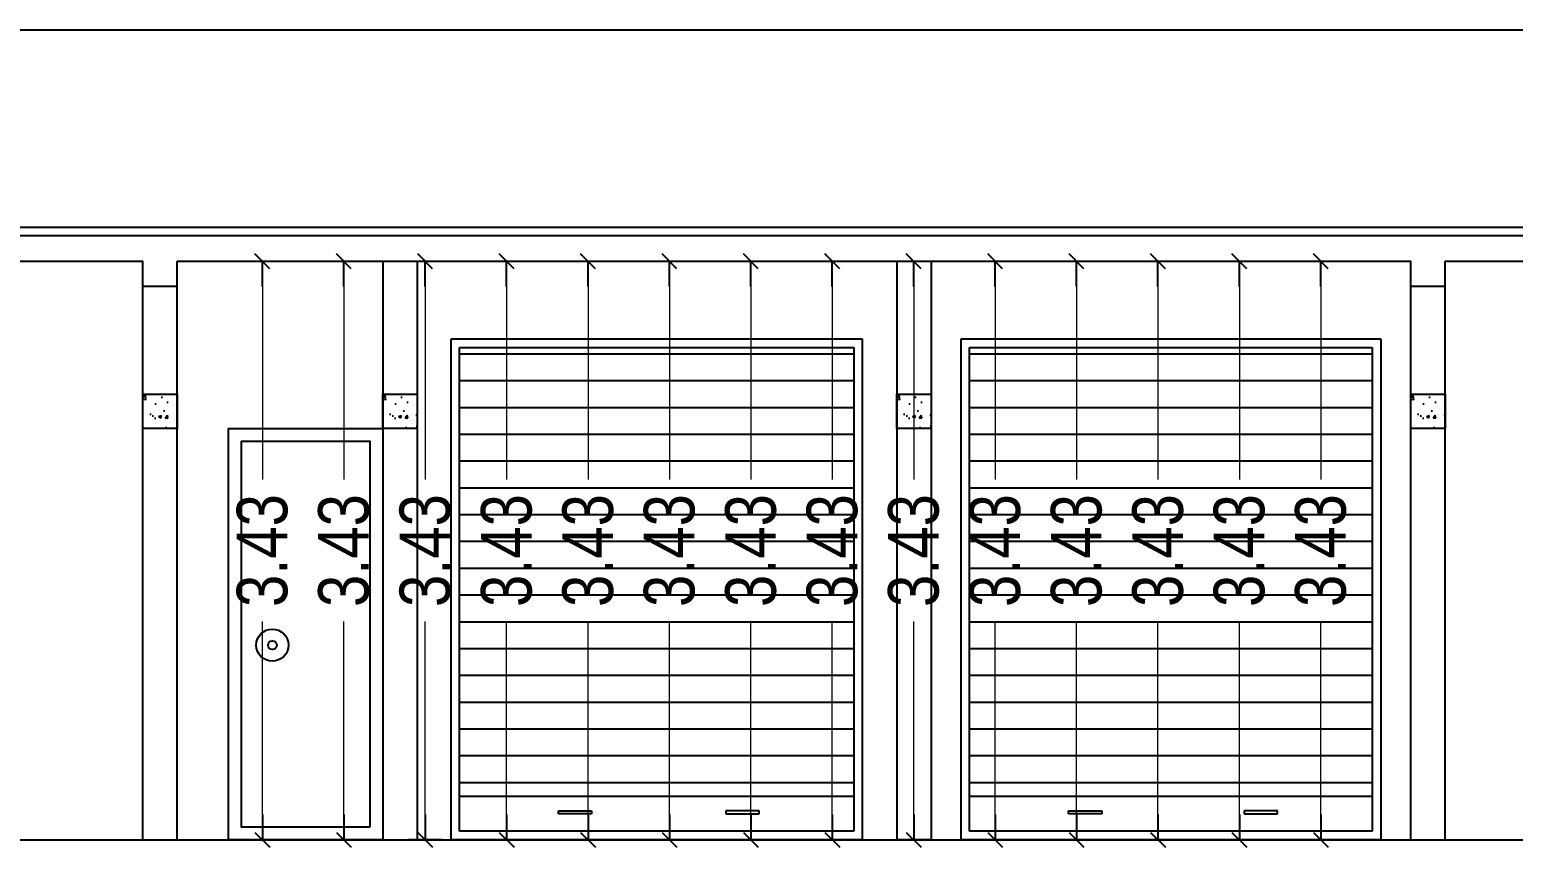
# Model space of a CAD drawing. Header units: metres. Extents: x 113306 to 118716, y -27251 to 0.
# Drawn here: x 118665.62 to 118674.42, y -26930.44 to -26925.59 of the extents above; entities that cross this region are included whole.
import ezdxf

# ---------------------------------------------------------------- set-up
doc = ezdxf.new("R2010")
doc.units = ezdxf.units.M
doc.header["$MEASUREMENT"] = 0
doc.header["$PDMODE"] = 35
for name, color, linetype in [('BLK_1_FLR_1_REGULAR_ROOM_1', 117, 'Continuous'), ('BLK_1_FLR_1_REGULAR_ROOM_10', 117, 'Continuous'), ('BLK_1_FLR_1_REGULAR_ROOM_11', 117, 'Continuous'), ('BLK_1_FLR_1_REGULAR_ROOM_12', 117, 'Continuous'), ('BLK_1_FLR_1_REGULAR_ROOM_13', 117, 'Continuous'), ('BLK_1_FLR_1_REGULAR_ROOM_14', 117, 'Continuous'), ('BLK_1_FLR_1_REGULAR_ROOM_2', 117, 'Continuous'), ('BLK_1_FLR_1_REGULAR_ROOM_3', 117, 'Continuous'), ('BLK_1_FLR_1_REGULAR_ROOM_4', 117, 'Continuous'), ('BLK_1_FLR_1_REGULAR_ROOM_5', 117, 'Continuous'), ('BLK_1_FLR_1_REGULAR_ROOM_6', 117, 'Continuous'), ('BLK_1_FLR_1_REGULAR_ROOM_7', 117, 'Continuous'), ('BLK_1_FLR_1_REGULAR_ROOM_8', 117, 'Continuous'), ('BLK_1_FLR_1_REGULAR_ROOM_9', 117, 'Continuous')]:
    doc.layers.add(name, color=color, linetype=linetype)
doc.styles.add('Arial', font='swissc.ttf')
doc.dimstyles.new('FLOOR DIM BUILDING DIM', dxfattribs={"dimtxt": 0.4, "dimasz": 0.025, "dimexe": 0.075, "dimexo": 0.3, "dimgap": 0.09, "dimtad": 0, "dimzin": 3, "dimdsep": 46, "dimtxsty": 'Arial', "dimblk": 'JM1', "dimcen": -0.09, "dimse1": 1, "dimse2": 1, "dimclrd": 5, "dimclre": 250, "dimclrt": 1, "dimazin": 0, "dimtfac": 0.65, "dimtix": 1, "dimtofl": 0, "dimtmove": 0, "dimatfit": 2, "dimfxl": 0, "dimfrac": 1, "dimtolj": 1, "dimlwd": 18, "dimlwe": -1, "dimarcsym": 0})

# ---------------------------------------------------------------- blocks, each defined once
blk = doc.blocks.new('ETYKUYK')
at = {"ltscale": 1.5}
for points in [[(118535.0637, -26934.7287), (118534.1492, -26934.7287), (118534.1492, -26932.2903), (118535.0637, -26932.2903)], [(118534.9877, -26934.6527), (118534.2252, -26934.6527), (118534.2252, -26932.3663), (118534.9877, -26932.3663)]]:
    blk.add_lwpolyline(points, close=True, dxfattribs=at)
for radius in [0.0953, 0.0257]:
    blk.add_circle((118534.409, -26933.5743), radius, dxfattribs=at)
blk = doc.blocks.new('JM1')
at = {"color": 2}
for p, q in [((0, 2), (0, -2)), ((-3, 0), (0, 0)), ((-0.88, -0.88), (0.88, 0.88))]:
    blk.add_line(p, q, dxfattribs=at)
blk = doc.blocks.new('*D262')
at = {"layer": 'BLK_1_FLR_1_REGULAR_ROOM_1', "color": 5, "lineweight": 18, "ltscale": 1.5}
for p, q in [((118667.0003, -26927.0119), (118667.0003, -26928.2564)), ((118667.0003, -26930.3413), (118667.0003, -26929.0968))]:
    blk.add_line(p, q, dxfattribs=at)
at = {"layer": 'Defpoints', "color": 0, "ltscale": 1.5}
for p in [(118667.0003, -26926.9619), (118667.0003, -26926.9619), (118667.0003, -26930.3913)]:
    blk.add_point(p, dxfattribs=at)
at = {"layer": 'BLK_1_FLR_1_REGULAR_ROOM_1', "color": 5, "lineweight": 18, "ltscale": 1.5, "xscale": 0.05, "yscale": 0.05, "zscale": 0.05}
for p, rotation in [((118667.0003, -26926.9619), 90), ((118667.0003, -26930.3913), 270)]:
    blk.add_blockref('JM1', p, dxfattribs=dict(at, rotation=rotation))
at = {"layer": 'BLK_1_FLR_1_REGULAR_ROOM_1', "color": 1, "ltscale": 1.5, "insert": (118667.0003, -26928.6766), "char_height": 0.3, "attachment_point": 5, "rotation": 90, "style": 'Arial'}
blk.add_mtext('\\A1;3.43', dxfattribs=at)
blk = doc.blocks.new('*D263')
at = {"layer": 'BLK_1_FLR_1_REGULAR_ROOM_2', "color": 5, "lineweight": 18, "ltscale": 1.5}
for p, q in [((118667.4831, -26927.0119), (118667.4831, -26928.2564)), ((118667.4831, -26930.3413), (118667.4831, -26929.0968))]:
    blk.add_line(p, q, dxfattribs=at)
at = {"layer": 'Defpoints', "color": 0, "ltscale": 1.5}
for p in [(118667.4831, -26926.9619), (118667.4831, -26926.9619), (118667.4831, -26930.3913)]:
    blk.add_point(p, dxfattribs=at)
at = {"layer": 'BLK_1_FLR_1_REGULAR_ROOM_2', "color": 5, "lineweight": 18, "ltscale": 1.5, "xscale": 0.05, "yscale": 0.05, "zscale": 0.05}
for p, rotation in [((118667.4831, -26926.9619), 90), ((118667.4831, -26930.3913), 270)]:
    blk.add_blockref('JM1', p, dxfattribs=dict(at, rotation=rotation))
at = {"layer": 'BLK_1_FLR_1_REGULAR_ROOM_2', "color": 1, "ltscale": 1.5, "insert": (118667.4831, -26928.6766), "char_height": 0.3, "attachment_point": 5, "rotation": 90, "style": 'Arial'}
blk.add_mtext('\\A1;3.43', dxfattribs=at)
blk = doc.blocks.new('*D264')
at = {"layer": 'BLK_1_FLR_1_REGULAR_ROOM_3', "color": 5, "lineweight": 18, "ltscale": 1.5}
for p, q in [((118667.9658, -26927.0119), (118667.9658, -26928.2564)), ((118667.9658, -26930.3413), (118667.9658, -26929.0968))]:
    blk.add_line(p, q, dxfattribs=at)
at = {"layer": 'Defpoints', "color": 0, "ltscale": 1.5}
for p in [(118667.9658, -26926.9619), (118667.9658, -26926.9619), (118667.9658, -26930.3913)]:
    blk.add_point(p, dxfattribs=at)
at = {"layer": 'BLK_1_FLR_1_REGULAR_ROOM_3', "color": 5, "lineweight": 18, "ltscale": 1.5, "xscale": 0.05, "yscale": 0.05, "zscale": 0.05}
for p, rotation in [((118667.9658, -26926.9619), 90), ((118667.9658, -26930.3913), 270)]:
    blk.add_blockref('JM1', p, dxfattribs=dict(at, rotation=rotation))
at = {"layer": 'BLK_1_FLR_1_REGULAR_ROOM_3', "color": 1, "ltscale": 1.5, "insert": (118667.9658, -26928.6766), "char_height": 0.3, "attachment_point": 5, "rotation": 90, "style": 'Arial'}
blk.add_mtext('\\A1;3.43', dxfattribs=at)
blk = doc.blocks.new('*D265')
at = {"layer": 'BLK_1_FLR_1_REGULAR_ROOM_4', "color": 5, "lineweight": 18, "ltscale": 1.5}
for p, q in [((118668.4486, -26927.0119), (118668.4486, -26928.2564)), ((118668.4486, -26930.3413), (118668.4486, -26929.0968))]:
    blk.add_line(p, q, dxfattribs=at)
at = {"layer": 'Defpoints', "color": 0, "ltscale": 1.5}
for p in [(118668.4486, -26926.9619), (118668.4486, -26926.9619), (118668.4486, -26930.3913)]:
    blk.add_point(p, dxfattribs=at)
at = {"layer": 'BLK_1_FLR_1_REGULAR_ROOM_4', "color": 5, "lineweight": 18, "ltscale": 1.5, "xscale": 0.05, "yscale": 0.05, "zscale": 0.05}
for p, rotation in [((118668.4486, -26926.9619), 90), ((118668.4486, -26930.3913), 270)]:
    blk.add_blockref('JM1', p, dxfattribs=dict(at, rotation=rotation))
at = {"layer": 'BLK_1_FLR_1_REGULAR_ROOM_4', "color": 1, "ltscale": 1.5, "insert": (118668.4486, -26928.6766), "char_height": 0.3, "attachment_point": 5, "rotation": 90, "style": 'Arial'}
blk.add_mtext('\\A1;3.43', dxfattribs=at)
blk = doc.blocks.new('*D266')
at = {"layer": 'BLK_1_FLR_1_REGULAR_ROOM_5', "color": 5, "lineweight": 18, "ltscale": 1.5}
for p, q in [((118668.9314, -26927.0119), (118668.9314, -26928.2564)), ((118668.9314, -26930.3413), (118668.9314, -26929.0968))]:
    blk.add_line(p, q, dxfattribs=at)
at = {"layer": 'Defpoints', "color": 0, "ltscale": 1.5}
for p in [(118668.9314, -26926.9619), (118668.9314, -26926.9619), (118668.9314, -26930.3913)]:
    blk.add_point(p, dxfattribs=at)
at = {"layer": 'BLK_1_FLR_1_REGULAR_ROOM_5', "color": 5, "lineweight": 18, "ltscale": 1.5, "xscale": 0.05, "yscale": 0.05, "zscale": 0.05}
for p, rotation in [((118668.9314, -26926.9619), 90), ((118668.9314, -26930.3913), 270)]:
    blk.add_blockref('JM1', p, dxfattribs=dict(at, rotation=rotation))
at = {"layer": 'BLK_1_FLR_1_REGULAR_ROOM_5', "color": 1, "ltscale": 1.5, "insert": (118668.9314, -26928.6766), "char_height": 0.3, "attachment_point": 5, "rotation": 90, "style": 'Arial'}
blk.add_mtext('\\A1;3.43', dxfattribs=at)
blk = doc.blocks.new('*D267')
at = {"layer": 'BLK_1_FLR_1_REGULAR_ROOM_6', "color": 5, "lineweight": 18, "ltscale": 1.5}
for p, q in [((118669.4142, -26927.0119), (118669.4142, -26928.2564)), ((118669.4142, -26930.3413), (118669.4142, -26929.0968))]:
    blk.add_line(p, q, dxfattribs=at)
at = {"layer": 'Defpoints', "color": 0, "ltscale": 1.5}
for p in [(118669.4142, -26926.9619), (118669.4142, -26926.9619), (118669.4142, -26930.3913)]:
    blk.add_point(p, dxfattribs=at)
at = {"layer": 'BLK_1_FLR_1_REGULAR_ROOM_6', "color": 5, "lineweight": 18, "ltscale": 1.5, "xscale": 0.05, "yscale": 0.05, "zscale": 0.05}
for p, rotation in [((118669.4142, -26926.9619), 90), ((118669.4142, -26930.3913), 270)]:
    blk.add_blockref('JM1', p, dxfattribs=dict(at, rotation=rotation))
at = {"layer": 'BLK_1_FLR_1_REGULAR_ROOM_6', "color": 1, "ltscale": 1.5, "insert": (118669.4142, -26928.6766), "char_height": 0.3, "attachment_point": 5, "rotation": 90, "style": 'Arial'}
blk.add_mtext('\\A1;3.43', dxfattribs=at)
blk = doc.blocks.new('*D268')
at = {"layer": 'BLK_1_FLR_1_REGULAR_ROOM_7', "color": 5, "lineweight": 18, "ltscale": 1.5}
for p, q in [((118669.897, -26927.0119), (118669.897, -26928.2564)), ((118669.897, -26930.3413), (118669.897, -26929.0968))]:
    blk.add_line(p, q, dxfattribs=at)
at = {"layer": 'Defpoints', "color": 0, "ltscale": 1.5}
for p in [(118669.897, -26926.9619), (118669.897, -26926.9619), (118669.897, -26930.3913)]:
    blk.add_point(p, dxfattribs=at)
at = {"layer": 'BLK_1_FLR_1_REGULAR_ROOM_7', "color": 5, "lineweight": 18, "ltscale": 1.5, "xscale": 0.05, "yscale": 0.05, "zscale": 0.05}
for p, rotation in [((118669.897, -26926.9619), 90), ((118669.897, -26930.3913), 270)]:
    blk.add_blockref('JM1', p, dxfattribs=dict(at, rotation=rotation))
at = {"layer": 'BLK_1_FLR_1_REGULAR_ROOM_7', "color": 1, "ltscale": 1.5, "insert": (118669.897, -26928.6766), "char_height": 0.3, "attachment_point": 5, "rotation": 90, "style": 'Arial'}
blk.add_mtext('\\A1;3.43', dxfattribs=at)
blk = doc.blocks.new('*D269')
at = {"layer": 'BLK_1_FLR_1_REGULAR_ROOM_8', "color": 5, "lineweight": 18, "ltscale": 1.5}
for p, q in [((118670.3797, -26927.0119), (118670.3797, -26928.2564)), ((118670.3797, -26930.3413), (118670.3797, -26929.0968))]:
    blk.add_line(p, q, dxfattribs=at)
at = {"layer": 'Defpoints', "color": 0, "ltscale": 1.5}
for p in [(118670.3797, -26926.9619), (118670.3797, -26926.9619), (118670.3797, -26930.3913)]:
    blk.add_point(p, dxfattribs=at)
at = {"layer": 'BLK_1_FLR_1_REGULAR_ROOM_8', "color": 5, "lineweight": 18, "ltscale": 1.5, "xscale": 0.05, "yscale": 0.05, "zscale": 0.05}
for p, rotation in [((118670.3797, -26926.9619), 90), ((118670.3797, -26930.3913), 270)]:
    blk.add_blockref('JM1', p, dxfattribs=dict(at, rotation=rotation))
at = {"layer": 'BLK_1_FLR_1_REGULAR_ROOM_8', "color": 1, "ltscale": 1.5, "insert": (118670.3797, -26928.6766), "char_height": 0.3, "attachment_point": 5, "rotation": 90, "style": 'Arial'}
blk.add_mtext('\\A1;3.43', dxfattribs=at)
blk = doc.blocks.new('*D270')
at = {"layer": 'BLK_1_FLR_1_REGULAR_ROOM_9', "color": 5, "lineweight": 18, "ltscale": 1.5}
for p, q in [((118670.8625, -26927.0119), (118670.8625, -26928.2564)), ((118670.8625, -26930.3413), (118670.8625, -26929.0968))]:
    blk.add_line(p, q, dxfattribs=at)
at = {"layer": 'Defpoints', "color": 0, "ltscale": 1.5}
for p in [(118670.8625, -26926.9619), (118670.8625, -26926.9619), (118670.8625, -26930.3913)]:
    blk.add_point(p, dxfattribs=at)
at = {"layer": 'BLK_1_FLR_1_REGULAR_ROOM_9', "color": 5, "lineweight": 18, "ltscale": 1.5, "xscale": 0.05, "yscale": 0.05, "zscale": 0.05}
for p, rotation in [((118670.8625, -26926.9619), 90), ((118670.8625, -26930.3913), 270)]:
    blk.add_blockref('JM1', p, dxfattribs=dict(at, rotation=rotation))
at = {"layer": 'BLK_1_FLR_1_REGULAR_ROOM_9', "color": 1, "ltscale": 1.5, "insert": (118670.8625, -26928.6766), "char_height": 0.3, "attachment_point": 5, "rotation": 90, "style": 'Arial'}
blk.add_mtext('\\A1;3.43', dxfattribs=at)
blk = doc.blocks.new('*D271')
at = {"layer": 'BLK_1_FLR_1_REGULAR_ROOM_10', "color": 5, "lineweight": 18, "ltscale": 1.5}
for p, q in [((118671.3453, -26927.0119), (118671.3453, -26928.2564)), ((118671.3453, -26930.3413), (118671.3453, -26929.0968))]:
    blk.add_line(p, q, dxfattribs=at)
at = {"layer": 'Defpoints', "color": 0, "ltscale": 1.5}
for p in [(118671.3453, -26926.9619), (118671.3453, -26926.9619), (118671.3453, -26930.3913)]:
    blk.add_point(p, dxfattribs=at)
at = {"layer": 'BLK_1_FLR_1_REGULAR_ROOM_10', "color": 5, "lineweight": 18, "ltscale": 1.5, "xscale": 0.05, "yscale": 0.05, "zscale": 0.05}
for p, rotation in [((118671.3453, -26926.9619), 90), ((118671.3453, -26930.3913), 270)]:
    blk.add_blockref('JM1', p, dxfattribs=dict(at, rotation=rotation))
at = {"layer": 'BLK_1_FLR_1_REGULAR_ROOM_10', "color": 1, "ltscale": 1.5, "insert": (118671.3453, -26928.6766), "char_height": 0.3, "attachment_point": 5, "rotation": 90, "style": 'Arial'}
blk.add_mtext('\\A1;3.43', dxfattribs=at)
blk = doc.blocks.new('*D272')
at = {"layer": 'BLK_1_FLR_1_REGULAR_ROOM_11', "color": 5, "lineweight": 18, "ltscale": 1.5}
for p, q in [((118671.8281, -26927.0119), (118671.8281, -26928.2564)), ((118671.8281, -26930.3413), (118671.8281, -26929.0968))]:
    blk.add_line(p, q, dxfattribs=at)
at = {"layer": 'Defpoints', "color": 0, "ltscale": 1.5}
for p in [(118671.8281, -26926.9619), (118671.8281, -26926.9619), (118671.8281, -26930.3913)]:
    blk.add_point(p, dxfattribs=at)
at = {"layer": 'BLK_1_FLR_1_REGULAR_ROOM_11', "color": 5, "lineweight": 18, "ltscale": 1.5, "xscale": 0.05, "yscale": 0.05, "zscale": 0.05}
for p, rotation in [((118671.8281, -26926.9619), 90), ((118671.8281, -26930.3913), 270)]:
    blk.add_blockref('JM1', p, dxfattribs=dict(at, rotation=rotation))
at = {"layer": 'BLK_1_FLR_1_REGULAR_ROOM_11', "color": 1, "ltscale": 1.5, "insert": (118671.8281, -26928.6766), "char_height": 0.3, "attachment_point": 5, "rotation": 90, "style": 'Arial'}
blk.add_mtext('\\A1;3.43', dxfattribs=at)
blk = doc.blocks.new('*D273')
at = {"layer": 'BLK_1_FLR_1_REGULAR_ROOM_12', "color": 5, "lineweight": 18, "ltscale": 1.5}
for p, q in [((118672.3109, -26927.0119), (118672.3109, -26928.2564)), ((118672.3109, -26930.3413), (118672.3109, -26929.0968))]:
    blk.add_line(p, q, dxfattribs=at)
at = {"layer": 'Defpoints', "color": 0, "ltscale": 1.5}
for p in [(118672.3109, -26926.9619), (118672.3109, -26926.9619), (118672.3109, -26930.3913)]:
    blk.add_point(p, dxfattribs=at)
at = {"layer": 'BLK_1_FLR_1_REGULAR_ROOM_12', "color": 5, "lineweight": 18, "ltscale": 1.5, "xscale": 0.05, "yscale": 0.05, "zscale": 0.05}
for p, rotation in [((118672.3109, -26926.9619), 90), ((118672.3109, -26930.3913), 270)]:
    blk.add_blockref('JM1', p, dxfattribs=dict(at, rotation=rotation))
at = {"layer": 'BLK_1_FLR_1_REGULAR_ROOM_12', "color": 1, "ltscale": 1.5, "insert": (118672.3109, -26928.6766), "char_height": 0.3, "attachment_point": 5, "rotation": 90, "style": 'Arial'}
blk.add_mtext('\\A1;3.43', dxfattribs=at)
blk = doc.blocks.new('*D274')
at = {"layer": 'BLK_1_FLR_1_REGULAR_ROOM_13', "color": 5, "lineweight": 18, "ltscale": 1.5}
for p, q in [((118672.7936, -26927.0119), (118672.7936, -26928.2564)), ((118672.7936, -26930.3413), (118672.7936, -26929.0968))]:
    blk.add_line(p, q, dxfattribs=at)
at = {"layer": 'Defpoints', "color": 0, "ltscale": 1.5}
for p in [(118672.7936, -26926.9619), (118672.7936, -26926.9619), (118672.7936, -26930.3913)]:
    blk.add_point(p, dxfattribs=at)
at = {"layer": 'BLK_1_FLR_1_REGULAR_ROOM_13', "color": 5, "lineweight": 18, "ltscale": 1.5, "xscale": 0.05, "yscale": 0.05, "zscale": 0.05}
for p, rotation in [((118672.7936, -26926.9619), 90), ((118672.7936, -26930.3913), 270)]:
    blk.add_blockref('JM1', p, dxfattribs=dict(at, rotation=rotation))
at = {"layer": 'BLK_1_FLR_1_REGULAR_ROOM_13', "color": 1, "ltscale": 1.5, "insert": (118672.7936, -26928.6766), "char_height": 0.3, "attachment_point": 5, "rotation": 90, "style": 'Arial'}
blk.add_mtext('\\A1;3.43', dxfattribs=at)
blk = doc.blocks.new('*D275')
at = {"layer": 'BLK_1_FLR_1_REGULAR_ROOM_14', "color": 5, "lineweight": 18, "ltscale": 1.5}
for p, q in [((118673.2764, -26927.0119), (118673.2764, -26928.2564)), ((118673.2764, -26930.3413), (118673.2764, -26929.0968))]:
    blk.add_line(p, q, dxfattribs=at)
at = {"layer": 'Defpoints', "color": 0, "ltscale": 1.5}
for p in [(118673.2764, -26926.9619), (118673.2764, -26926.9619), (118673.2764, -26930.3913)]:
    blk.add_point(p, dxfattribs=at)
at = {"layer": 'BLK_1_FLR_1_REGULAR_ROOM_14', "color": 5, "lineweight": 18, "ltscale": 1.5, "xscale": 0.05, "yscale": 0.05, "zscale": 0.05}
for p, rotation in [((118673.2764, -26926.9619), 90), ((118673.2764, -26930.3913), 270)]:
    blk.add_blockref('JM1', p, dxfattribs=dict(at, rotation=rotation))
at = {"layer": 'BLK_1_FLR_1_REGULAR_ROOM_14', "color": 1, "ltscale": 1.5, "insert": (118673.2764, -26928.6766), "char_height": 0.3, "attachment_point": 5, "rotation": 90, "style": 'Arial'}
blk.add_mtext('\\A1;3.43', dxfattribs=at)

msp = doc.modelspace()

# ---------------------------------------------------------------- hatches: boundary and pattern name
at = {"linetype": 'ByBlock'}
h = msp.add_hatch(dxfattribs=at)
h.set_pattern_fill('ANSI31', color=8, scale=1.27, angle=135, style=0)
h.set_pattern_definition([(180, (114.39625, 7.91927), (0, -0.15875), [])])
h.paths.add_polyline_path([(118668.17, -26927.4735), (118668.17, -26930.1321), (118670.5067, -26930.1321), (118670.5067, -26927.4735)])
h = msp.add_hatch(dxfattribs=at)
h.set_pattern_fill('ANSI31', color=8, scale=1.27, angle=135, style=0)
h.set_pattern_definition([(180, (117.42054, 7.91927), (0, -0.15875), [])])
h.paths.add_polyline_path([(118671.1942, -26927.4735), (118671.1942, -26930.1321), (118673.5809, -26930.1321), (118673.5809, -26927.4735)])
at = {"ltscale": 1.5}
h = msp.add_hatch(dxfattribs=at)
h.set_pattern_fill('AR-CONC', color=256, scale=0.0254)
h.set_pattern_definition([(50, (115289.76891, -25470.98277), (0.1821840864, -0.015939042), [0.01905, -0.20955]), (355, (115289.76891, -25470.98277), (-0.035242839, 0.191056802), [0.01524, -0.16764]), (100.4514445, (115289.7841, -25470.9841), (0.146941247, 0.175117758), [0.016190009, -0.178090096]), (46.1842, (115289.76891, -25470.93197), (0.271079298, -0.042041897), [0.028575, -0.314325]), (96.6356355, (115289.7915, -25470.93547), (0.237404134, 0.247426125), [0.024285027, -0.267135295]), (351.184164, (115289.7689, -25470.93197), (0.237404134, 0.247426124), [0.02286, -0.25146]), (21, (115289.79431, -25470.94467), (0.151614391, -0.102265198), [0.01905, -0.20955]), (326, (115289.79431, -25470.94467), (0.061802094, 0.184188111), [0.01524, -0.16764]), (71.451445, (115289.80695, -25470.9532), (0.213416484, 0.081922913), [0.016190008, -0.178090096]), (37.5, (115289.768913, -25470.98277), (0.0030886033, 0.0845550389), [0, -0.165608, 0, -0.17018, 0, -0.168275]), (7.5, (115289.76891, -25470.98277), (0.0668196625, 0.1001805748), [0, -0.097028, 0, -0.161798, 0, -0.064135]), (327.5, (115289.71227, -25470.98277), (0.1355908988, -0.0057289374), [0, -0.0635, 0, -0.19812, 0, -0.26289]), (317.5, (115289.68687, -25470.98277), (0.148129287, 0.0254266655), [0, -0.08255, 0, -0.131572, 0, -0.18669])])
h.paths.add_polyline_path([(118666.4948, -26927.7497), (118666.2916, -26927.7497), (118666.2916, -26927.9529), (118666.4948, -26927.9529)])
h = msp.add_hatch(dxfattribs=at)
h.set_pattern_fill('AR-CONC', color=256, scale=0.0254)
h.set_pattern_definition([(50, (115291.19131, -25470.98277), (0.1821840864, -0.015939042), [0.01905, -0.20955]), (355, (115291.19131, -25470.98277), (-0.035242839, 0.191056802), [0.01524, -0.16764]), (100.4514445, (115291.2065, -25470.9841), (0.146941247, 0.175117758), [0.016190009, -0.178090096]), (46.1842, (115291.19131, -25470.93197), (0.271079298, -0.042041897), [0.028575, -0.314325]), (96.6356355, (115291.2139, -25470.93547), (0.237404134, 0.247426125), [0.024285027, -0.267135295]), (351.184164, (115291.1913, -25470.93197), (0.237404134, 0.247426124), [0.02286, -0.25146]), (21, (115291.21671, -25470.94467), (0.151614391, -0.102265198), [0.01905, -0.20955]), (326, (115291.21671, -25470.94467), (0.061802094, 0.184188111), [0.01524, -0.16764]), (71.451445, (115291.22935, -25470.9532), (0.213416484, 0.081922913), [0.016190008, -0.178090096]), (37.5, (115291.191313, -25470.98277), (0.0030886033, 0.0845550389), [0, -0.165608, 0, -0.17018, 0, -0.168275]), (7.5, (115291.19131, -25470.98277), (0.0668196625, 0.1001805748), [0, -0.097028, 0, -0.161798, 0, -0.064135]), (327.5, (115291.13467, -25470.98277), (0.1355908988, -0.0057289374), [0, -0.0635, 0, -0.19812, 0, -0.26289]), (317.5, (115291.10927, -25470.98277), (0.148129287, 0.0254266655), [0, -0.08255, 0, -0.131572, 0, -0.18669])])
h.paths.add_polyline_path([(118667.9172, -26927.7497), (118667.714, -26927.7497), (118667.714, -26927.9529), (118667.9172, -26927.9529)])
h = msp.add_hatch(dxfattribs=at)
h.set_pattern_fill('AR-CONC', color=256, scale=0.0254)
h.set_pattern_definition([(50, (115294.23931, -25470.98277), (0.1821840864, -0.015939042), [0.01905, -0.20955]), (355, (115294.23931, -25470.98277), (-0.035242839, 0.191056802), [0.01524, -0.16764]), (100.4514445, (115294.2545, -25470.9841), (0.146941247, 0.175117758), [0.016190009, -0.178090096]), (46.1842, (115294.23931, -25470.93197), (0.271079298, -0.042041897), [0.028575, -0.314325]), (96.6356355, (115294.2619, -25470.93547), (0.237404134, 0.247426125), [0.024285027, -0.267135295]), (351.184164, (115294.2393, -25470.93197), (0.237404134, 0.247426124), [0.02286, -0.25146]), (21, (115294.26471, -25470.94467), (0.151614391, -0.102265198), [0.01905, -0.20955]), (326, (115294.26471, -25470.94467), (0.061802094, 0.184188111), [0.01524, -0.16764]), (71.451445, (115294.27735, -25470.9532), (0.213416484, 0.081922913), [0.016190008, -0.178090096]), (37.5, (115294.239313, -25470.98277), (0.0030886033, 0.0845550389), [0, -0.165608, 0, -0.17018, 0, -0.168275]), (7.5, (115294.23931, -25470.98277), (0.0668196625, 0.1001805748), [0, -0.097028, 0, -0.161798, 0, -0.064135]), (327.5, (115294.18267, -25470.98277), (0.1355908988, -0.0057289374), [0, -0.0635, 0, -0.19812, 0, -0.26289]), (317.5, (115294.15727, -25470.98277), (0.148129287, 0.0254266655), [0, -0.08255, 0, -0.131572, 0, -0.18669])])
h.paths.add_polyline_path([(118670.9652, -26927.7497), (118670.762, -26927.7497), (118670.762, -26927.9529), (118670.9652, -26927.9529)])
h = msp.add_hatch(dxfattribs=at)
h.set_pattern_fill('AR-CONC', color=256, scale=0.0254)
h.set_pattern_definition([(50, (115297.28731, -25470.98277), (0.1821840864, -0.015939042), [0.01905, -0.20955]), (355, (115297.28731, -25470.98277), (-0.035242839, 0.191056802), [0.01524, -0.16764]), (100.4514445, (115297.3025, -25470.9841), (0.146941247, 0.175117758), [0.016190009, -0.178090096]), (46.1842, (115297.28731, -25470.93197), (0.271079298, -0.042041897), [0.028575, -0.314325]), (96.6356355, (115297.3099, -25470.93547), (0.237404134, 0.247426125), [0.024285027, -0.267135295]), (351.184164, (115297.2873, -25470.93197), (0.237404134, 0.247426124), [0.02286, -0.25146]), (21, (115297.31271, -25470.94467), (0.151614391, -0.102265198), [0.01905, -0.20955]), (326, (115297.31271, -25470.94467), (0.061802094, 0.184188111), [0.01524, -0.16764]), (71.451445, (115297.32535, -25470.9532), (0.213416484, 0.081922913), [0.016190008, -0.178090096]), (37.5, (115297.287313, -25470.98277), (0.0030886033, 0.0845550389), [0, -0.165608, 0, -0.17018, 0, -0.168275]), (7.5, (115297.28731, -25470.98277), (0.0668196625, 0.1001805748), [0, -0.097028, 0, -0.161798, 0, -0.064135]), (327.5, (115297.23067, -25470.98277), (0.1355908988, -0.0057289374), [0, -0.0635, 0, -0.19812, 0, -0.26289]), (317.5, (115297.20527, -25470.98277), (0.148129287, 0.0254266655), [0, -0.08255, 0, -0.131572, 0, -0.18669])])
h.paths.add_polyline_path([(118674.0132, -26927.7497), (118673.81, -26927.7497), (118673.81, -26927.9529), (118674.0132, -26927.9529)])

# ---------------------------------------------------------------- linework, layer by layer
for p, q in [((118663.4976, -26925.5895), (118682.0425, -26925.5895)), ((118663.4976, -26926.8095), (118705.1796, -26926.8095)), ((118663.7008, -26926.7595), (118682.0425, -26926.7595)), ((118663.7008, -26926.9619), (118666.2916, -26926.9619)), ((118666.2916, -26930.3913), (118666.2916, -26926.9619)), ((118666.4948, -26930.3913), (118666.4948, -26926.9619)), ((118666.4948, -26926.9619), (118673.81, -26926.9619)), ((118667.714, -26926.9619), (118667.714, -26930.3913)), ((118667.9172, -26926.9619), (118667.9172, -26930.3913)), ((118670.762, -26926.9619), (118670.762, -26930.3913)), ((118670.9652, -26926.9619), (118670.9652, -26930.3913)), ((118673.81, -26930.3913), (118673.81, -26926.9619)), ((118674.0132, -26930.3913), (118674.0132, -26926.9619)), ((118674.0132, -26926.9619), (118682.0425, -26926.9619)), ((118666.2916, -26927.1095), (118666.4948, -26927.1095)), ((118673.81, -26927.1095), (118674.0132, -26927.1095)), ((118668.1192, -26927.4227), (118670.5575, -26927.4227)), ((118668.1192, -26930.3913), (118668.1192, -26927.4227)), ((118670.5575, -26927.4227), (118670.5575, -26930.3913)), ((118671.1434, -26927.4227), (118673.6317, -26927.4227)), ((118671.1434, -26930.3913), (118671.1434, -26927.4227)), ((118673.6317, -26927.4227), (118673.6317, -26930.3913)), ((118668.17, -26927.4735), (118670.5067, -26927.4735)), ((118668.17, -26930.3405), (118668.17, -26927.4735)), ((118670.5067, -26927.4735), (118670.5067, -26930.3405)), ((118671.1942, -26927.4735), (118673.5809, -26927.4735)), ((118671.1942, -26930.3405), (118671.1942, -26927.4735)), ((118673.5809, -26927.4735), (118673.5809, -26930.3405)), ((118668.17, -26930.1321), (118670.5067, -26930.1321)), ((118671.1942, -26930.1321), (118673.5809, -26930.1321)), ((118668.756, -26930.22), (118668.9528, -26930.22)), ((118668.756, -26930.2376), (118668.756, -26930.22)), ((118668.9528, -26930.2376), (118668.756, -26930.2376)), ((118668.9528, -26930.22), (118668.9528, -26930.2376)), ((118669.9452, -26930.22), (118669.7485, -26930.22)), ((118669.7485, -26930.22), (118669.7485, -26930.2376)), ((118669.7485, -26930.2376), (118669.9452, -26930.2376)), ((118669.9452, -26930.2376), (118669.9452, -26930.22)), ((118671.7803, -26930.22), (118671.9771, -26930.22)), ((118671.7803, -26930.2376), (118671.7803, -26930.22)), ((118671.9771, -26930.2376), (118671.7803, -26930.2376)), ((118671.9771, -26930.22), (118671.9771, -26930.2376)), ((118673.0194, -26930.22), (118672.8227, -26930.22)), ((118672.8227, -26930.22), (118672.8227, -26930.2376)), ((118672.8227, -26930.2376), (118673.0194, -26930.2376)), ((118673.0194, -26930.2376), (118673.0194, -26930.22)), ((118663.4976, -26930.3913), (118705.1796, -26930.3913)), ((118670.5575, -26930.3913), (118668.1192, -26930.3913)), ((118670.5067, -26930.3405), (118668.17, -26930.3405)), ((118673.6317, -26930.3913), (118671.1434, -26930.3913)), ((118673.5809, -26930.3405), (118671.1942, -26930.3405))]:
    msp.add_line(p, q, dxfattribs=at)
for points in [[(118666.2916, -26927.7497), (118666.4948, -26927.7497), (118666.4948, -26927.9529), (118666.2916, -26927.9529)], [(118667.714, -26927.7497), (118667.9172, -26927.7497), (118667.9172, -26927.9529), (118667.714, -26927.9529)], [(118670.762, -26927.7497), (118670.9652, -26927.7497), (118670.9652, -26927.9529), (118670.762, -26927.9529)], [(118673.81, -26927.7497), (118674.0132, -26927.7497), (118674.0132, -26927.9529), (118673.81, -26927.9529)]]:
    msp.add_lwpolyline(points, close=True, dxfattribs=at)

# ---------------------------------------------------------------- block references
at = {"color": 3}
msp.add_blockref('ETYKUYK', (132.6503, 4.3374), dxfattribs=at)

# ---------------------------------------------------------------- dimensions: what is measured, and where the dimension line sits
at = {"layer": 'BLK_1_FLR_1_REGULAR_ROOM_1', "color": 2, "ltscale": 1.5}
dim = msp.add_linear_dim(base=(118667.0003, -26926.9619), p1=(118667.0003, -26930.3913), p2=(118667.0003, -26926.9619), angle=90, dimstyle='FLOOR DIM BUILDING DIM', override={"dimtxt": 0.3, "dimasz": 0.05, "dimpost": '\\X', "dimtfillclr": 256}, dxfattribs=at)
dim.commit()
dim.dimension.update_dxf_attribs({"geometry": '*D262', "text_midpoint": (118667.0003, -26928.6766)})
at = {"layer": 'BLK_1_FLR_1_REGULAR_ROOM_10', "color": 2, "ltscale": 1.5}
dim = msp.add_linear_dim(base=(118671.3453, -26926.9619), p1=(118671.3453, -26930.3913), p2=(118671.3453, -26926.9619), angle=90, dimstyle='FLOOR DIM BUILDING DIM', override={"dimtxt": 0.3, "dimasz": 0.05, "dimpost": '\\X', "dimtfillclr": 256}, dxfattribs=at)
dim.commit()
dim.dimension.update_dxf_attribs({"geometry": '*D271', "text_midpoint": (118671.3453, -26928.6766)})
at = {"layer": 'BLK_1_FLR_1_REGULAR_ROOM_11', "color": 2, "ltscale": 1.5}
dim = msp.add_linear_dim(base=(118671.8281, -26926.9619), p1=(118671.8281, -26930.3913), p2=(118671.8281, -26926.9619), angle=90, dimstyle='FLOOR DIM BUILDING DIM', override={"dimtxt": 0.3, "dimasz": 0.05, "dimpost": '\\X', "dimtfillclr": 256}, dxfattribs=at)
dim.commit()
dim.dimension.update_dxf_attribs({"geometry": '*D272', "text_midpoint": (118671.8281, -26928.6766)})
at = {"layer": 'BLK_1_FLR_1_REGULAR_ROOM_12', "color": 2, "ltscale": 1.5}
dim = msp.add_linear_dim(base=(118672.3109, -26926.9619), p1=(118672.3109, -26930.3913), p2=(118672.3109, -26926.9619), angle=90, dimstyle='FLOOR DIM BUILDING DIM', override={"dimtxt": 0.3, "dimasz": 0.05, "dimpost": '\\X', "dimtfillclr": 256}, dxfattribs=at)
dim.commit()
dim.dimension.update_dxf_attribs({"geometry": '*D273', "text_midpoint": (118672.3109, -26928.6766)})
at = {"layer": 'BLK_1_FLR_1_REGULAR_ROOM_13', "color": 2, "ltscale": 1.5}
dim = msp.add_linear_dim(base=(118672.7936, -26926.9619), p1=(118672.7936, -26930.3913), p2=(118672.7936, -26926.9619), angle=90, dimstyle='FLOOR DIM BUILDING DIM', override={"dimtxt": 0.3, "dimasz": 0.05, "dimpost": '\\X', "dimtfillclr": 256}, dxfattribs=at)
dim.commit()
dim.dimension.update_dxf_attribs({"geometry": '*D274', "text_midpoint": (118672.7936, -26928.6766)})
at = {"layer": 'BLK_1_FLR_1_REGULAR_ROOM_14', "color": 2, "ltscale": 1.5}
dim = msp.add_linear_dim(base=(118673.2764, -26926.9619), p1=(118673.2764, -26930.3913), p2=(118673.2764, -26926.9619), angle=90, dimstyle='FLOOR DIM BUILDING DIM', override={"dimtxt": 0.3, "dimasz": 0.05, "dimpost": '\\X', "dimtfillclr": 256}, dxfattribs=at)
dim.commit()
dim.dimension.update_dxf_attribs({"geometry": '*D275', "text_midpoint": (118673.2764, -26928.6766)})
at = {"layer": 'BLK_1_FLR_1_REGULAR_ROOM_2', "color": 2, "ltscale": 1.5}
dim = msp.add_linear_dim(base=(118667.4831, -26926.9619), p1=(118667.4831, -26930.3913), p2=(118667.4831, -26926.9619), angle=90, dimstyle='FLOOR DIM BUILDING DIM', override={"dimtxt": 0.3, "dimasz": 0.05, "dimpost": '\\X', "dimtfillclr": 256}, dxfattribs=at)
dim.commit()
dim.dimension.update_dxf_attribs({"geometry": '*D263', "text_midpoint": (118667.4831, -26928.6766)})
at = {"layer": 'BLK_1_FLR_1_REGULAR_ROOM_3', "color": 2, "ltscale": 1.5}
dim = msp.add_linear_dim(base=(118667.9658, -26926.9619), p1=(118667.9658, -26930.3913), p2=(118667.9658, -26926.9619), angle=90, dimstyle='FLOOR DIM BUILDING DIM', override={"dimtxt": 0.3, "dimasz": 0.05, "dimpost": '\\X', "dimtfillclr": 256}, dxfattribs=at)
dim.commit()
dim.dimension.update_dxf_attribs({"geometry": '*D264', "text_midpoint": (118667.9658, -26928.6766)})
at = {"layer": 'BLK_1_FLR_1_REGULAR_ROOM_4', "color": 2, "ltscale": 1.5}
dim = msp.add_linear_dim(base=(118668.4486, -26926.9619), p1=(118668.4486, -26930.3913), p2=(118668.4486, -26926.9619), angle=90, dimstyle='FLOOR DIM BUILDING DIM', override={"dimtxt": 0.3, "dimasz": 0.05, "dimpost": '\\X', "dimtfillclr": 256}, dxfattribs=at)
dim.commit()
dim.dimension.update_dxf_attribs({"geometry": '*D265', "text_midpoint": (118668.4486, -26928.6766)})
at = {"layer": 'BLK_1_FLR_1_REGULAR_ROOM_5', "color": 2, "ltscale": 1.5}
dim = msp.add_linear_dim(base=(118668.9314, -26926.9619), p1=(118668.9314, -26930.3913), p2=(118668.9314, -26926.9619), angle=90, dimstyle='FLOOR DIM BUILDING DIM', override={"dimtxt": 0.3, "dimasz": 0.05, "dimpost": '\\X', "dimtfillclr": 256}, dxfattribs=at)
dim.commit()
dim.dimension.update_dxf_attribs({"geometry": '*D266', "text_midpoint": (118668.9314, -26928.6766)})
at = {"layer": 'BLK_1_FLR_1_REGULAR_ROOM_6', "color": 2, "ltscale": 1.5}
dim = msp.add_linear_dim(base=(118669.4142, -26926.9619), p1=(118669.4142, -26930.3913), p2=(118669.4142, -26926.9619), angle=90, dimstyle='FLOOR DIM BUILDING DIM', override={"dimtxt": 0.3, "dimasz": 0.05, "dimpost": '\\X', "dimtfillclr": 256}, dxfattribs=at)
dim.commit()
dim.dimension.update_dxf_attribs({"geometry": '*D267', "text_midpoint": (118669.4142, -26928.6766)})
at = {"layer": 'BLK_1_FLR_1_REGULAR_ROOM_7', "color": 2, "ltscale": 1.5}
dim = msp.add_linear_dim(base=(118669.897, -26926.9619), p1=(118669.897, -26930.3913), p2=(118669.897, -26926.9619), angle=90, dimstyle='FLOOR DIM BUILDING DIM', override={"dimtxt": 0.3, "dimasz": 0.05, "dimpost": '\\X', "dimtfillclr": 256}, dxfattribs=at)
dim.commit()
dim.dimension.update_dxf_attribs({"geometry": '*D268', "text_midpoint": (118669.897, -26928.6766)})
at = {"layer": 'BLK_1_FLR_1_REGULAR_ROOM_8', "color": 2, "ltscale": 1.5}
dim = msp.add_linear_dim(base=(118670.3797, -26926.9619), p1=(118670.3797, -26930.3913), p2=(118670.3797, -26926.9619), angle=90, dimstyle='FLOOR DIM BUILDING DIM', override={"dimtxt": 0.3, "dimasz": 0.05, "dimpost": '\\X', "dimtfillclr": 256}, dxfattribs=at)
dim.commit()
dim.dimension.update_dxf_attribs({"geometry": '*D269', "text_midpoint": (118670.3797, -26928.6766)})
at = {"layer": 'BLK_1_FLR_1_REGULAR_ROOM_9', "color": 2, "ltscale": 1.5}
dim = msp.add_linear_dim(base=(118670.8625, -26926.9619), p1=(118670.8625, -26930.3913), p2=(118670.8625, -26926.9619), angle=90, dimstyle='FLOOR DIM BUILDING DIM', override={"dimtxt": 0.3, "dimasz": 0.05, "dimpost": '\\X', "dimtfillclr": 256}, dxfattribs=at)
dim.commit()
dim.dimension.update_dxf_attribs({"geometry": '*D270', "text_midpoint": (118670.8625, -26928.6766)})

doc.saveas('drawing.dxf')
